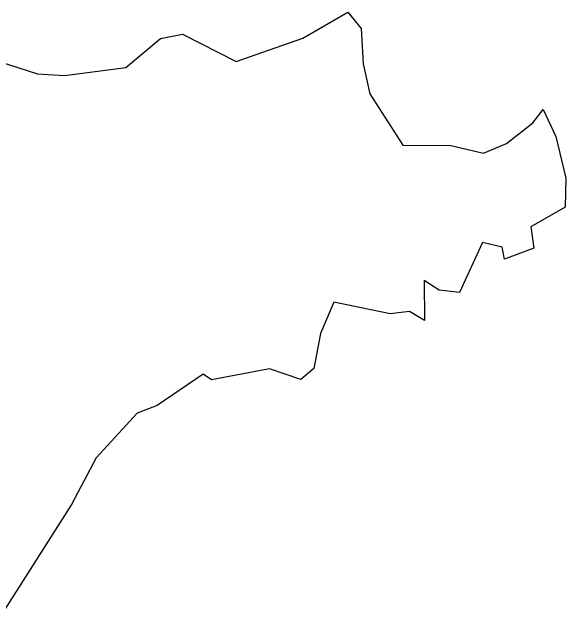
# Model space of a CAD drawing. Header units: metres. Extents: x 274648 to 277673, y 2063816 to 2066136.
# Drawn here: x 276161 to 277673, y 2064363 to 2066026 of the extents above; entities that cross this region are included whole.
import ezdxf

# ---------------------------------------------------------------- set-up
doc = ezdxf.new("R2010")
doc.units = ezdxf.units.M
doc.layers.add('village', color=3, linetype='Continuous')

msp = doc.modelspace()

# ---------------------------------------------------------------- linework, layer by layer
at = {"layer": 'village', "color": 3, "true_color": 0x00ff00}
msp.add_polyline3d([(276118.7, 2065892.9, 0), (276230.1, 2065857.7, 0), (276303.3, 2065852.8, 0), (276471, 2065875.1, 0), (276566.4, 2065953.8, 0), (276625.9, 2065965.7, 0), (276772.9, 2065891.3, 0), (276954.8, 2065954.7, 0), (277078.2, 2066026.1, 0), (277114.5, 2065981.9, 0), (277119.8, 2065885.1, 0), (277138.1, 2065802.6, 0), (277228.5, 2065662.3, 0), (277359.4, 2065662.1, 0), (277448.7, 2065640.5, 0), (277511.7, 2065667.4, 0), (277583.3, 2065723.7, 0), (277611.8, 2065760.5, 0), (277646.5, 2065686.4, 0), (277673.5, 2065572.2, 0), (277671.4, 2065493.5, 0), (277578.1, 2065439.6, 0), (277586.4, 2065381.6, 0), (277505.6, 2065350.9, 0), (277499.8, 2065383.6, 0), (277445.8, 2065396.7, 0), (277383.2, 2065260.3, 0), (277327.4, 2065266.5, 0), (277286.8, 2065293, 0), (277287.6, 2065183.9, 0), (277246.3, 2065208.5, 0), (277193.5, 2065202, 0), (277039.7, 2065233.5, 0), (277003, 2065148.2, 0), (276984.9, 2065052.2, 0), (276949.5, 2065022.6, 0), (276863.5, 2065051.8, 0), (276806.4, 2065040.8, 0), (276705.4, 2065021.2, 0), (276682.7, 2065036.9, 0), (276556.7, 2064951.4, 0), (276501.8, 2064930.3, 0), (276390.6, 2064808.4, 0), (276323.2, 2064681.1, 0), (276119.7, 2064362.8, 0)], dxfattribs=at)

doc.saveas('drawing.dxf')
